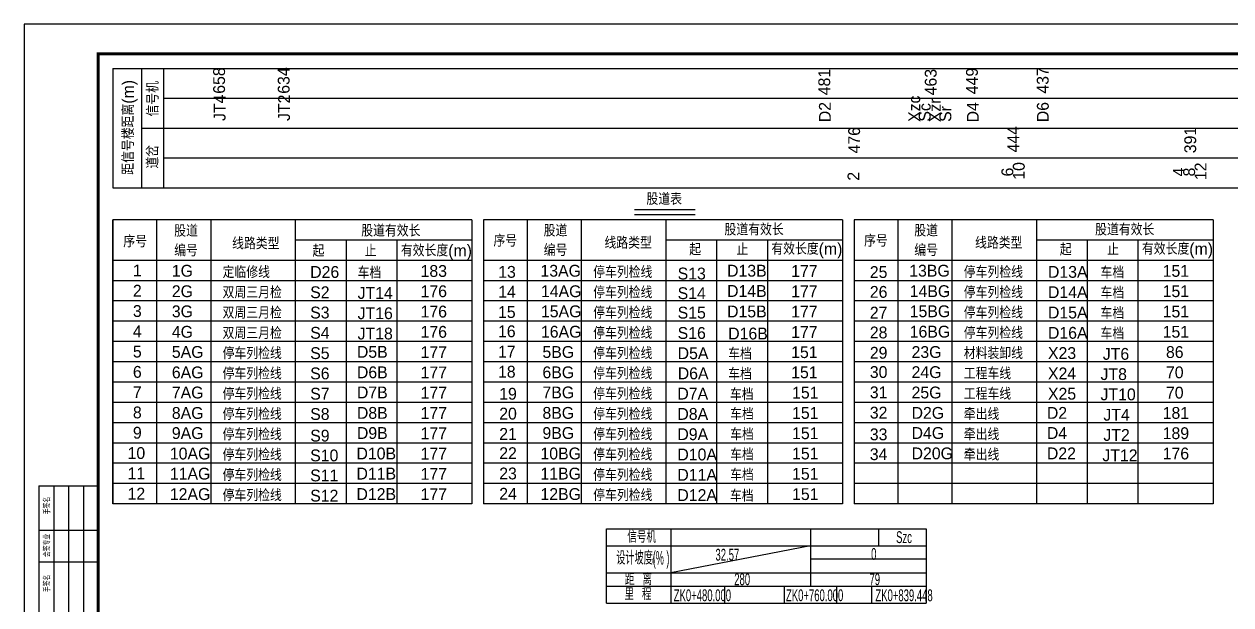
# Model space of a CAD drawing. Header units: inches. Extents: x -1128797 to -980297, y 1991282 to 2033282.
# Drawn here: x -1128797 to -1088030, y 2013655 to 2033282 of the extents above; entities that cross this region are included whole.
import ezdxf
from ezdxf.enums import TextEntityAlignment as Align

# ---------------------------------------------------------------- set-up
doc = ezdxf.new("R2010")
doc.units = ezdxf.units.IN
doc.header["$MEASUREMENT"] = 0
for name, color, linetype in [('1', 1, 'Continuous'), ('PUB_TITLE', 4, 'Continuous'), ('图框', 7, 'Continuous'), ('坐标值', 3, 'Continuous')]:
    doc.layers.add(name, color=color, linetype=linetype)
doc.styles.add('XH', font='sss.shx', dxfattribs={"width": 0.8, "height": 600, "bigfont": 'hztxt10.shx'})
doc.styles.add('宋体', font='simhei.ttf', dxfattribs={"width": 0.7})

# ---------------------------------------------------------------- blocks, each defined once
blk = doc.blocks.new('A$C5396043C')
at = {"layer": '1', "color": 0, "style": 'XH', "width": 0.5}
for s, height, p in [('设计坡度(%%% )', 4, (2.91, 2.42, 0)), ('o', 1.93, (13.49, 2.78, 0))]:
    blk.add_text(s, height=height, dxfattribs=at).set_placement(p)

msp = doc.modelspace()

# ---------------------------------------------------------------- linework, layer by layer
at = {"color": 7}
for p, q in [((-1125797.40571, 2017067.66987, 0.00052), (-1125797.40571, 2026667.66949, 0.00052)), ((-1124311.69142, 2017067.66987, 0.00052), (-1124311.69142, 2026667.66949, 0.00052)), ((-1122483.11999, 2017067.66987, 0.00052), (-1122483.11999, 2026667.66949, 0.00052)), ((-1119625.97714, 2017067.66987, 0.00052), (-1119625.97714, 2026667.66949, 0.00052)), ((-1111791.60816, 2017067.66987, 0.00052), (-1111791.60816, 2026667.66949, 0.00052)), ((-1109963.03673, 2017067.66987, 0.00052), (-1109963.03673, 2026667.66949, 0.00052)), ((-1107105.89387, 2017067.66987, 0.00052), (-1107105.89387, 2026667.66949, 0.00052)), ((-1099271.52489, 2017067.66987, 0.00052), (-1099271.52489, 2026667.66949, 0.00052)), ((-1097442.95346, 2017067.66987, 0.00052), (-1097442.95346, 2026667.66949, 0.00052)), ((-1094585.81061, 2017067.66987, 0.00052), (-1094585.81061, 2026667.66949, 0.00052)), ((-1117911.69142, 2017067.66987, 0.00052), (-1117911.69142, 2025981.95523, 0.00052)), ((-1116197.40571, 2017067.66987, 0.00052), (-1116197.40571, 2025981.95523, 0.00052)), ((-1105391.60816, 2017067.66987, 0.00052), (-1105391.60816, 2025981.95523, 0.00052)), ((-1103677.32244, 2017067.66987, 0.00052), (-1103677.32244, 2025981.95523, 0.00052)), ((-1092871.52489, 2017067.66987, 0.00052), (-1092871.52489, 2025981.95523, 0.00052)), ((-1091157.23918, 2017067.66987, 0.00052), (-1091157.23918, 2025981.95523, 0.00052))]:
    msp.add_line(p, q, dxfattribs=at)
at = {"layer": '1', "color": 0}
for p, q in [((-1125797.40571, 2031781.5788), (-1125797.40571, 2027751.39117)), ((-1125797.40571, 2031781.5788), (-1125797.40571, 2027751.39117)), ((-1124832.29745, 2031781.5788), (-1124832.29745, 2027751.39117)), ((-1124090.2035, 2031781.5788), (-1124090.2035, 2027751.39117)), ((-1101150.51355, 2026667.66949, 0.00052), (-1113277.32244, 2026667.66949, 0.00052)), ((-1101150.51355, 2026667.66949, 0.00052), (-1101150.51355, 2017067.66987, 0.00052)), ((-1088630.43029, 2026667.66949, 0.00052), (-1100757.23918, 2026667.66949, 0.00052)), ((-1088630.43029, 2026667.66949, 0.00052), (-1088630.43029, 2017067.66987, 0.00052)), ((-1101150.51355, 2025981.95523, 0.00052), (-1107105.89387, 2025981.95523, 0.00052)), ((-1088630.43029, 2025981.95523, 0.00052), (-1094585.81061, 2025981.95523, 0.00052)), ((-1101150.51355, 2025296.24097, 0.00052), (-1113277.32244, 2025296.24097, 0.00052)), ((-1101150.51355, 2025296.24097, 0.00052), (-1113277.32244, 2025296.24097, 0.00052)), ((-1088630.43029, 2025296.24097, 0.00052), (-1100757.23918, 2025296.24097, 0.00052)), ((-1088630.43029, 2025296.24097, 0.00052), (-1100757.23918, 2025296.24097, 0.00052)), ((-1101150.51355, 2024610.52671, 0.00052), (-1113277.32244, 2024610.52671, 0.00052)), ((-1088630.43029, 2024610.52671, 0.00052), (-1100757.23918, 2024610.52671, 0.00052)), ((-1101150.51355, 2023924.81245, 0.00052), (-1113277.32244, 2023924.81245, 0.00052)), ((-1088630.43029, 2023924.81245, 0.00052), (-1100757.23918, 2023924.81245, 0.00052)), ((-1101150.51355, 2023239.0982, 0.00052), (-1113277.32244, 2023239.0982, 0.00052)), ((-1088630.43029, 2023239.0982, 0.00052), (-1100757.23918, 2023239.0982, 0.00052)), ((-1101150.51355, 2022553.38394, 0.00052), (-1113277.32244, 2022553.38394, 0.00052)), ((-1088630.43029, 2022553.38394, 0.00052), (-1100757.23918, 2022553.38394, 0.00052)), ((-1101150.51355, 2021867.66968, 0.00052), (-1113277.32244, 2021867.66968, 0.00052)), ((-1088630.43029, 2021867.66968, 0.00052), (-1100757.23918, 2021867.66968, 0.00052)), ((-1101150.51355, 2021181.95542, 0.00052), (-1113277.32244, 2021181.95542, 0.00052)), ((-1088630.43029, 2021181.95542, 0.00052), (-1100757.23918, 2021181.95542, 0.00052)), ((-1101150.51355, 2020496.24116, 0.00052), (-1113277.32244, 2020496.24116, 0.00052)), ((-1088630.43029, 2020496.24116, 0.00052), (-1100757.23918, 2020496.24116, 0.00052)), ((-1101150.51355, 2019810.5269, 0.00052), (-1113277.32244, 2019810.5269, 0.00052)), ((-1088630.43029, 2019810.5269, 0.00052), (-1100757.23918, 2019810.5269, 0.00052)), ((-1101150.51355, 2019124.81265, 0.00052), (-1113277.32244, 2019124.81265, 0.00052)), ((-1088630.43029, 2019124.81265, 0.00052), (-1100757.23918, 2019124.81265, 0.00052)), ((-1101150.51355, 2018439.09839, 0.00052), (-1113277.32244, 2018439.09839, 0.00052)), ((-1088630.43029, 2018439.09839, 0.00052), (-1100757.23918, 2018439.09839, 0.00052)), ((-1101150.51355, 2017753.38413, 0.00052), (-1113277.32244, 2017753.38413, 0.00052)), ((-1088630.43029, 2017753.38413, 0.00052), (-1100757.23918, 2017753.38413, 0.00052)), ((-1101150.51355, 2017067.66987, 0.00052), (-1113277.32244, 2017067.66987, 0.00052)), ((-1088630.43029, 2017067.66987, 0.00052), (-1100757.23918, 2017067.66987, 0.00052))]:
    msp.add_line(p, q, dxfattribs=at)
at = {"layer": '1', "color": 7}
for p, q in [((-1125797.40571, 2031781.5788), (-981744.21501, 2031781.5788, 0.00078)), ((-1108177.4331, 2027022.2917, 0.00052), (-1106128.21373, 2027022.2917, 0.00052)), ((-1125797.40571, 2026667.66949, 0.00052), (-1125797.40571, 2017067.66987, 0.00052)), ((-1113670.59682, 2026667.66949, 0.00052), (-1125797.40571, 2026667.66949, 0.00052)), ((-1113670.59682, 2026667.66949, 0.00052), (-1113670.59682, 2017067.66987, 0.00052)), ((-1113277.32244, 2026667.66949, 0.00052), (-1113277.32244, 2017067.66987, 0.00052)), ((-1113277.32244, 2026667.66949, 0.00052), (-1113277.32244, 2017067.66987, 0.00052)), ((-1108177.4331, 2026850.19638, 0.00052), (-1106128.21373, 2026850.19638, 0.00052)), ((-1100757.23918, 2026667.66949, 0.00052), (-1100757.23918, 2017067.66987, 0.00052)), ((-1100757.23918, 2026667.66949, 0.00052), (-1100757.23918, 2017067.66987, 0.00052)), ((-1113670.59682, 2025981.95523, 0.00052), (-1119625.97714, 2025981.95523, 0.00052)), ((-1113670.59682, 2025296.24097, 0.00052), (-1125797.40571, 2025296.24097, 0.00052)), ((-1113670.59682, 2025296.24097, 0.00052), (-1125797.40571, 2025296.24097, 0.00052)), ((-1113670.59682, 2024610.52671, 0.00052), (-1125797.40571, 2024610.52671, 0.00052)), ((-1113670.59682, 2023924.81245, 0.00052), (-1125797.40571, 2023924.81245, 0.00052)), ((-1113670.59682, 2023239.0982, 0.00052), (-1125797.40571, 2023239.0982, 0.00052)), ((-1113670.59682, 2022553.38394, 0.00052), (-1125797.40571, 2022553.38394, 0.00052)), ((-1113670.59682, 2021867.66968, 0.00052), (-1125797.40571, 2021867.66968, 0.00052)), ((-1113670.59682, 2021867.66968, 0.00052), (-1125797.40571, 2021867.66968, 0.00052)), ((-1113670.59682, 2021181.95542, 0.00052), (-1125797.40571, 2021181.95542, 0.00052)), ((-1113670.59682, 2020496.24116, 0.00052), (-1125797.40571, 2020496.24116, 0.00052)), ((-1113670.59682, 2019810.5269, 0.00052), (-1125797.40571, 2019810.5269, 0.00052)), ((-1113670.59682, 2019124.81265, 0.00052), (-1125797.40571, 2019124.81265, 0.00052)), ((-1113670.59682, 2018439.09839, 0.00052), (-1125797.40571, 2018439.09839, 0.00052)), ((-1113670.59682, 2017753.38413, 0.00052), (-1125797.40571, 2017753.38413, 0.00052)), ((-1113670.59682, 2017067.66987, 0.00052), (-1125797.40571, 2017067.66987, 0.00052)), ((-1106952.74017, 2016224.40528, -0.00047), (-1106952.74017, 2013710.11956, -0.00047)), ((-1102236.59017, 2016224.40528, -0.01944), (-1102236.59017, 2015652.97671, -0.05687)), ((-1099935.4393, 2016224.40528, -0.00047), (-1099935.4393, 2015652.97671, -0.0379)), ((-1099935.4393, 2016224.40528, -0.00047), (-1099935.4393, 2015652.97671, -0.0379)), ((-1098322.20741, 2016224.40528, -0.00047), (-1098322.20741, 2015375.94528, -0.00047)), ((-1098322.20741, 2016224.40528, -0.00047), (-1098322.20741, 2015375.94528, -0.00047)), ((-1109126.27031, 2015652.97671, -0.0379), (-1098322.20741, 2015652.97671, -0.0379)), ((-1102236.59017, 2015652.97671, -0.05687), (-1106952.74017, 2014738.69099, -0.00805)), ((-1102236.59017, 2015652.97671, -0.05687), (-1102236.59017, 2014281.54814, -0.05687)), ((-1098322.20741, 2015195.83385, -0.00047), (-1102236.59017, 2015195.83385, -0.05687)), ((-1098322.20741, 2015375.94528, -0.00047), (-1098322.20741, 2013710.11956, -0.00047)), ((-1109126.27031, 2014738.69099, -0.00047), (-1098322.20741, 2014738.69099, -0.03815)), ((-1109126.27031, 2014281.54814, -0.03815), (-1098322.20741, 2014281.54814, -0.03815)), ((-1105133.15055, 2014281.54814, -0.03815), (-1105133.15055, 2013710.11956, -0.03815)), ((-1103121.17761, 2014281.54814, -0.03815), (-1103121.17761, 2013710.11956, -0.03815)), ((-1101357.53152, 2014281.54814, -0.03815), (-1101357.53152, 2013710.11956, -0.03815)), ((-1100171.91901, 2014281.54814, -0.00073), (-1100171.91901, 2013710.11956, -0.00073)), ((-1109126.27031, 2013710.11956, -0.03815), (-1098322.20741, 2013710.11956, -0.03815))]:
    msp.add_line(p, q, dxfattribs=at)
at = {"layer": '1', "color": 1}
msp.add_lwpolyline([(-980297.40571, 2033281.5788), (-1128797.40571, 2033281.5788), (-1128797.40571, 1991281.5788), (-980297.40571, 1991281.5788)], dxfattribs=at)
at = {"layer": '1', "color": 7, "elevation": -0.00047}
msp.add_lwpolyline([(-1109126.27031, 2013710.11956), (-1109126.27031, 2016224.40528), (-1098322.20741, 2016224.40528)], dxfattribs=at)
at = {"layer": 'PUB_TITLE', "color": 1, "const_width": 100}
for points in [[(-1126297.40571, 1992281.5788), (-981297.40571, 1992281.5788), (-981297.40571, 2032281.5788), (-1126297.40571, 2032281.5788)], [(-981297.40571, 2032281.5788), (-1126297.40571, 2032281.5788), (-1126297.40571, 1992281.5788), (-981297.40571, 1992281.5788)]]:
    msp.add_lwpolyline(points, dxfattribs=at)
at = {"layer": '图框', "color": 240}
for p, q in [((-1128297.40206, 2017681.5788), (-1126297.40571, 2017681.5788)), ((-1128297.40206, 2017681.5788), (-1126297.40571, 2017681.5788)), ((-1128297.40206, 2017681.5788), (-1128297.40206, 1992281.5788)), ((-1127797.40206, 2017681.5788), (-1127797.40206, 1999481.5788)), ((-1127297.40206, 2017681.5788), (-1127297.40206, 1999481.5788)), ((-1126797.40206, 2017681.5788), (-1126797.40206, 1999481.5788)), ((-1128297.40206, 2016181.5788), (-1126297.40571, 2016181.5788)), ((-1128297.40206, 2015113.0995), (-1126297.40571, 2015113.0995)), ((-1128297.40206, 2015113.0995), (-1126297.40571, 2015113.0995))]:
    msp.add_line(p, q, dxfattribs=at)
at = {"layer": '坐标值', "color": 0}
for p, q in [((-1124090.2035, 2030774.03189), (-981744.21501, 2030774.03189, 0.00079)), ((-1124832.29745, 2029766.48498), (-981744.21501, 2029766.48498, 0.00078)), ((-1124090.2035, 2028758.93808), (-981744.21501, 2028758.93808, 0.00079)), ((-1125797.40571, 2027751.39117), (-981744.21501, 2027751.39117, 0.00078))]:
    msp.add_line(p, q, dxfattribs=at)

# ---------------------------------------------------------------- block references
at = {"layer": '1', "color": 7, "xscale": 114.2857142856988, "yscale": 114.2857142856988, "zscale": 114.2857142856988}
msp.add_blockref('A$C5396043C', (-1109126.27031, 2014738.69099, -0.00047), dxfattribs=at)

# ---------------------------------------------------------------- texts
at = {"layer": '1', "color": 3, "style": 'XH'}
for s, p in [('658', (-1122011.06128, 2030928.04655)), ('634', (-1119829.18889, 2030928.04655)), ('481', (-1101566.80009, 2030876.78994)), ('463', (-1097970.58141, 2030874.7022)), ('449', (-1096577.36795, 2030913.38796)), ('437', (-1094185.56, 2030933.5879)), ('JT4', (-1121992.95282, 2030008.38662, -0.00001)), ('JT2', (-1119815.61179, 2030008.38662, -0.00001)), ('D2', (-1101545.31652, 2029966.23568, -0.00001)), ('Xzc', (-1098525.84672, 2029975.93465, -0.00285)), ('Xzr', (-1097831.40522, 2029963.52041, -0.00285)), ('D4', (-1096548.02944, 2029960.35603, -0.00001)), ('D6', (-1094183.08919, 2029966.23568, -0.00001)), ('Sc', (-1098173.54061, 2029987.05312)), ('Sr', (-1097474.77297, 2029977.6091)), ('444', (-1095179.23651, 2028944.45031)), ('476', (-1100557.74622, 2028911.51472)), ('391', (-1089202.53066, 2028918.57443)), ('10', (-1094994.89388, 2028023.94142)), ('12', (-1088853.56407, 2028011.72604)), ('2', (-1100580.82244, 2027989.29256)), ('6', (-1095380.89388, 2028133.22406)), ('4', (-1089589.55024, 2028133.22406)), ('8', (-1089239.43561, 2028133.22406))]:
    msp.add_text(s, height=400, rotation=90, dxfattribs=at).set_placement(p)
at = {"layer": '1', "color": 0, "style": 'XH'}
for s, p in [('距信号楼距离(m)', (-1125083.36865, 2028192.22506)), ('信号机', (-1124250.86095, 2030160.36925)), ('道岔', (-1124255.67103, 2028397.59325))]:
    msp.add_text(s, height=400, rotation=90, dxfattribs=at).set_placement(p)
for s, p in [('股道表', (-1107773.72576, 2027171.38014, 0.00052)), ('有效长度(m)', (-1103554.86651, 2025487.27329, 0.00052)), ('有效长度(m)', (-1091034.78324, 2025487.27329, 0.00052))]:
    msp.add_text(s, height=400, dxfattribs=at).set_placement(p)
at = {"layer": '1', "color": 7, "style": 'XH'}
for s, p in [('股道', (-1123727.12861, 2026096.24094, 0.00052)), ('股道有效长', (-1117407.15697, 2026100.45142, 0.00052)), ('股道', (-1111245.41633, 2026103.62875, 0.00052)), ('股道有效长', (-1105136.36444, 2026138.7598, 0.00052)), ('股道', (-1098725.33307, 2026103.62875, 0.00052)), ('股道有效长', (-1092616.28117, 2026138.7598, 0.00052)), ('序号', (-1125445.52285, 2025738.0623, 0.00052)), ('序号', (-1112941.91694, 2025760.65065, 0.00052)), ('线路类型', (-1109192.09439, 2025690.91344, 0.00052)), ('序号', (-1100421.83368, 2025760.65065, 0.00052)), ('线路类型', (-1096672.01113, 2025690.91344, 0.00052)), ('编号', (-1123727.12861, 2025434.04161, 0.00052)), ('线路类型', (-1121771.90685, 2025669.00386, 0.00052)), ('起', (-1119052.70427, 2025420.67149, 0.00052)), ('止', (-1117294.07763, 2025420.67149, 0.00052)), ('有效长度(m)', (-1116070.17227, 2025429.06794, 0.00052)), ('编号', (-1111245.41633, 2025441.42942, 0.00052)), ('起', (-1106328.17981, 2025463.94293, 0.00052)), ('止', (-1104730.57363, 2025462.09932, 0.00052)), ('编号', (-1098725.33307, 2025441.42942, 0.00052)), ('起', (-1093808.09655, 2025463.94293, 0.00052)), ('止', (-1092210.49037, 2025462.09932, 0.00052)), ('1', (-1125122.65105, 2024757.58361, 0.00052)), ('1G', (-1123807.46501, 2024746.10219, 0.00052)), ('定临修线', (-1122093.0908, 2024697.84689, 0.00052)), ('D26', (-1119133.25766, 2024705.64023, 0.00052)), ('车档', (-1117531.95702, 2024682.22905, 0.00052)), ('183', (-1115404.1306, 2024739.20864, 0.00052)), ('13', (-1112782.31725, 2024708.37326, 0.00052)), ('13AG', (-1111354.06364, 2024746.10219, 0.00052)), ('停车列检线', (-1109573.00754, 2024700.42156, 0.00052)), ('S13', (-1106719.59285, 2024652.55859, 0.00052)), ('D13B', (-1105050.06748, 2024748.67687, 0.00052)), ('177', (-1102884.04733, 2024739.20864, 0.00052)), ('25', (-1100227.37685, 2024703.22392, 0.00052)), ('13BG', (-1098896.14858, 2024748.67687, 0.00052)), ('停车列检线', (-1097052.92428, 2024702.99624, 0.00052)), ('D13A', (-1094209.66256, 2024708.21491, 0.00052)), ('车档', (-1092433.32762, 2024684.80373, 0.00052)), ('151', (-1090333.67835, 2024741.78331, 0.00052)), ('2', (-1125122.65105, 2024071.86935, 0.00052)), ('2G', (-1123807.46501, 2024054.26598, 0.00052)), ('双周三月检', (-1122093.0908, 2024012.13263, 0.00052)), ('S2', (-1119133.25766, 2024019.92597, 0.00052)), ('JT14', (-1117531.95702, 2023996.51479, 0.00052)), ('176', (-1115404.1306, 2024053.49438, 0.00052)), ('14', (-1112782.31725, 2024037.05535, 0.00052)), ('14AG', (-1111337.31636, 2024054.26598, 0.00052)), ('停车列检线', (-1109573.00754, 2024014.70731, 0.00052)), ('S14', (-1106719.59285, 2023988.57539, 0.00052)), ('D14B', (-1105050.06748, 2024062.96261, 0.00052)), ('177', (-1102884.04733, 2024053.49438, 0.00052)), ('26', (-1100227.37685, 2024031.906, 0.00052)), ('14BG', (-1098879.40131, 2024056.84066, 0.00052)), ('停车列检线', (-1097052.92428, 2024017.28198, 0.00052)), ('D14A', (-1094209.66256, 2024022.50065, 0.00052)), ('车档', (-1092433.32762, 2023999.08947, 0.00052)), ('151', (-1090333.67835, 2024056.06905, 0.00052)), ('3', (-1125122.65105, 2023386.1551, 0.00052)), ('3G', (-1123807.46501, 2023374.67368, 0.00052)), ('双周三月检', (-1122093.0908, 2023326.41837, 0.00052)), ('S3', (-1119133.25766, 2023334.21172, 0.00052)), ('JT16', (-1117531.95702, 2023310.80054, 0.00052)), ('176', (-1115404.1306, 2023367.78012, 0.00052)), ('15', (-1112788.60297, 2023351.34109, 0.00052)), ('15AG', (-1111337.31636, 2023374.67368, 0.00052)), ('停车列检线', (-1109573.00754, 2023328.99305, 0.00052)), ('S15', (-1106719.59285, 2023331.25014, 0.00052)), ('D15B', (-1105050.06748, 2023371.1264, 0.00052)), ('177', (-1102884.04733, 2023367.78012, 0.00052)), ('27', (-1100227.37685, 2023331.7954, 0.00052)), ('15BG', (-1098879.40131, 2023377.24835, 0.00052)), ('停车列检线', (-1097052.92428, 2023331.56772, 0.00052)), ('D15A', (-1094209.66256, 2023334.21172, 0.00052)), ('车档', (-1092433.32762, 2023310.80054, 0.00052)), ('151', (-1090333.67835, 2023370.3548, 0.00052)), ('4', (-1125122.65105, 2022700.44084, 0.00052)), ('4G', (-1123807.46501, 2022682.83747, 0.00052)), ('双周三月检', (-1122093.0908, 2022638.12944, 0.00052)), ('S4', (-1119133.25766, 2022648.49746, 0.00052)), ('JT18', (-1117531.95702, 2022625.08628, 0.00052)), ('176', (-1115404.1306, 2022682.06586, 0.00052)), ('16', (-1112788.60297, 2022700.44084, 0.00052)), ('16AG', (-1111337.31636, 2022686.38474, 0.00052)), ('停车列检线', (-1109573.00754, 2022643.27879, 0.00052)), ('S16', (-1106719.59285, 2022642.96121, 0.00052)), ('D16B', (-1105011.87376, 2022625.08628, 0.00052)), ('177', (-1102884.04733, 2022679.49119, 0.00052)), ('28', (-1100227.37685, 2022660.47748, 0.00052)), ('16BG', (-1098879.40131, 2022688.95942, 0.00052)), ('停车列检线', (-1097052.92428, 2022645.85346, 0.00052)), ('D16A', (-1094209.66256, 2022648.49746, 0.00052)), ('车档', (-1092433.32762, 2022625.08628, 0.00052)), ('151', (-1090333.67835, 2022684.64054, 0.00052)), ('5', (-1125122.65105, 2022014.72658, 0.00052)), ('5AG', (-1123807.46501, 2022003.24516, 0.00052)), ('停车列检线', (-1122093.0908, 2021957.56453, 0.00052)), ('S5', (-1119133.25766, 2021962.7832, 0.00052)), ('D5B', (-1117555.33595, 2022005.81983, 0.00052)), ('177', (-1115404.1306, 2021996.3516, 0.00052)), ('17', (-1112788.60297, 2022014.72658, 0.00052)), ('5BG', (-1111287.38175, 2022000.67049, 0.00052)), ('停车列检线', (-1109573.00754, 2021957.56453, 0.00052)), ('D5A', (-1106719.59285, 2021960.20853, 0.00052)), ('车档', (-1105011.87376, 2021939.37202, 0.00052)), ('151', (-1102884.04733, 2021996.3516, 0.00052)), ('29', (-1100227.37685, 2021974.76323, 0.00052)), ('23G', (-1098817.2331, 2021999.69788, 0.00052)), ('材料装卸线', (-1097052.92428, 2021960.13921, 0.00052)), ('X23', (-1094209.66256, 2021965.35787, 0.00052)), ('JT6', (-1092356.53331, 2021936.79735, 0.00052)), ('86', (-1090222.82121, 2021998.92628, 0.00052)), ('6', (-1125122.65105, 2021329.01232, 0.00052)), ('6AG', (-1123807.46501, 2021311.40895, 0.00052)), ('停车列检线', (-1122093.0908, 2021271.85027, 0.00052)), ('S6', (-1119133.25766, 2021277.06894, 0.00052)), ('D6B', (-1117555.33595, 2021313.98362, 0.00052)), ('177', (-1115404.1306, 2021310.63735, 0.00052)), ('18', (-1112788.60297, 2021334.16167, 0.00052)), ('6BG', (-1111287.38175, 2021313.98362, 0.00052)), ('停车列检线', (-1109573.00754, 2021276.99962, 0.00052)), ('D6A', (-1106716.64835, 2021279.64362, 0.00052)), ('车档', (-1105011.87376, 2021258.80711, 0.00052)), ('151', (-1102884.04733, 2021315.78669, 0.00052)), ('30', (-1100227.37685, 2021323.86297, 0.00052)), ('24G', (-1098817.2331, 2021320.10558, 0.00052)), ('工程车线', (-1097052.92428, 2021274.42495, 0.00052)), ('X24', (-1094209.66256, 2021277.06894, 0.00052)), ('JT8', (-1092433.32762, 2021253.65776, 0.00052)), ('70', (-1090222.82121, 2021313.21202, 0.00052)), ('7', (-1125122.65105, 2020643.29806, 0.00052)), ('7AG', (-1123807.46501, 2020631.81664, 0.00052)), ('停车列检线', (-1122093.0908, 2020586.13601, 0.00052)), ('S7', (-1119133.25766, 2020591.35468, 0.00052)), ('D7B', (-1117555.33595, 2020634.39132, 0.00052)), ('177', (-1115404.1306, 2020624.92309, 0.00052)), ('19', (-1112747.46011, 2020588.93837, 0.00052)), ('7BG', (-1111287.38175, 2020634.39132, 0.00052)), ('停车列检线', (-1109573.00754, 2020588.71069, 0.00052)), ('D7A', (-1106729.74582, 2020593.92936, 0.00052)), ('车档', (-1104953.41088, 2020570.51818, 0.00052)), ('151', (-1102853.76162, 2020627.49776, 0.00052)), ('31', (-1100227.37685, 2020638.14871, 0.00052)), ('25G', (-1098817.2331, 2020631.81664, 0.00052)), ('工程车线', (-1097052.92428, 2020588.71069, 0.00052)), ('X25', (-1094209.66256, 2020591.35468, 0.00052)), ('JT10', (-1092433.32762, 2020567.9435, 0.00052)), ('70', (-1090222.82121, 2020627.49776, 0.00052)), ('8', (-1125122.65105, 2019957.5838, 0.00052)), ('8AG', (-1123807.46501, 2019939.98043, 0.00052)), ('停车列检线', (-1122093.0908, 2019900.42176, 0.00052)), ('S8', (-1119133.25766, 2019905.64042, 0.00052)), ('D8B', (-1117555.33595, 2019942.55511, 0.00052)), ('177', (-1115404.1306, 2019939.20883, 0.00052)), ('20', (-1112747.46011, 2019917.62045, 0.00052)), ('8BG', (-1111287.38175, 2019942.55511, 0.00052)), ('停车列检线', (-1109573.00754, 2019902.99643, 0.00052)), ('D8A', (-1106729.74582, 2019908.2151, 0.00052)), ('车档', (-1104946.20808, 2019905.1726, 0.00052)), ('151', (-1102853.76162, 2019941.7835, 0.00052)), ('32', (-1100227.37685, 2019952.43446, 0.00052)), ('D2G', (-1098817.2331, 2019942.55511, 0.00052)), ('牵出线', (-1097052.92428, 2019902.99643, 0.00052)), ('D2', (-1094245.80453, 2019942.55511, 0.00052)), ('JT4', (-1092337.32762, 2019879.65457, 0.00052)), ('181', (-1090333.67835, 2019941.7835, 0.00052)), ('9', (-1125122.65105, 2019271.86955, 0.00052)), ('9AG', (-1123807.46501, 2019260.38813, 0.00052)), ('停车列检线', (-1122093.0908, 2019214.7075, 0.00052)), ('D9B', (-1117555.33595, 2019262.9628, 0.00052)), ('177', (-1115404.1306, 2019253.49457, 0.00052)), ('21', (-1112747.46011, 2019231.90619, 0.00052)), ('9BG', (-1111287.38175, 2019262.9628, 0.00052)), ('停车列检线', (-1109573.00754, 2019217.28217, 0.00052)), ('D9A', (-1106729.74582, 2019222.50084, 0.00052)), ('车档', (-1104946.20808, 2019219.45835, 0.00052)), ('151', (-1102853.76162, 2019256.06925, 0.00052)), ('33', (-1100227.37685, 2019217.50985, 0.00052)), ('D4G', (-1098817.2331, 2019262.9628, 0.00052)), ('牵出线', (-1097052.92428, 2019217.28217, 0.00052)), ('D4', (-1094245.80453, 2019262.9628, 0.00052)), ('189', (-1090333.67835, 2019256.06925, 0.00052)), ('S9', (-1119133.25766, 2019174.03587, 0.00052)), ('JT2', (-1092337.32762, 2019196.51499, 0.00052)), ('10', (-1125302.40052, 2018586.15529, 0.00052)), ('10AG', (-1123874.1469, 2018568.55192, 0.00052)), ('停车列检线', (-1122093.0908, 2018528.99324, 0.00052)), ('S10', (-1119133.25766, 2018505.44674, 0.00052)), ('D10B', (-1117570.15074, 2018571.12659, 0.00052)), ('177', (-1115404.1306, 2018567.78031, 0.00052)), ('22', (-1112747.46011, 2018581.00594, 0.00052)), ('10BG', (-1111354.06364, 2018571.12659, 0.00052)), ('停车列检线', (-1109573.00754, 2018531.56791, 0.00052)), ('D10A', (-1106729.74582, 2018536.78658, 0.00052)), ('车档', (-1104946.20808, 2018533.74409, 0.00052)), ('151', (-1102853.76162, 2018570.35499, 0.00052)), ('34', (-1100227.37685, 2018546.19194, 0.00052)), ('D20G', (-1098817.2331, 2018574.67387, 0.00052)), ('牵出线', (-1097052.92428, 2018531.56791, 0.00052)), ('D22', (-1094245.80453, 2018574.67387, 0.00052)), ('JT12', (-1092371.61333, 2018508.22605, 0.00052)), ('176', (-1090333.67835, 2018570.35499, 0.00052)), ('11', (-1125302.40052, 2017900.44103, 0.00052)), ('11AG', (-1123874.1469, 2017888.95961, 0.00052)), ('停车列检线', (-1122093.0908, 2017843.27898, 0.00052)), ('S11', (-1119133.25766, 2017829.44504, 0.00052)), ('D11B', (-1117570.15074, 2017891.53428, 0.00052)), ('177', (-1115404.1306, 2017882.06605, 0.00052)), ('23', (-1112747.46011, 2017895.29168, 0.00052)), ('11BG', (-1111354.06364, 2017891.53428, 0.00052)), ('停车列检线', (-1109573.00754, 2017845.85366, 0.00052)), ('D11A', (-1106729.74582, 2017851.07232, 0.00052)), ('车档', (-1104946.20808, 2017848.02983, 0.00052)), ('151', (-1102853.76162, 2017884.64073, 0.00052)), ('12', (-1125302.40052, 2017214.72677, 0.00052)), ('12AG', (-1123874.1469, 2017197.1234, 0.00052)), ('停车列检线', (-1122093.0908, 2017157.56472, 0.00052)), ('D12B', (-1117570.15074, 2017199.69808, 0.00052)), ('177', (-1115404.1306, 2017196.3518, 0.00052)), ('24', (-1112747.46011, 2017209.57742, 0.00052)), ('12BG', (-1111354.06364, 2017199.69808, 0.00052)), ('停车列检线', (-1109573.00754, 2017160.1394, 0.00052)), ('D12A', (-1106729.74582, 2017165.35807, 0.00052)), ('车档', (-1104953.41088, 2017141.94689, 0.00052)), ('151', (-1102853.76162, 2017198.92647, 0.00052)), ('S12', (-1119133.25766, 2017145.81184, 0.00052))]:
    msp.add_text(s, height=400, dxfattribs=at).set_placement(p)
at = {"layer": '1', "color": 7, "style": 'XH', "width": 0.6}
for s, p in [('信号机', (-1108422.78019, 2015755.57371, -0.00047)), ('Szc', (-1099340.07891, 2015743.33248, 0.05592)), ('32.57', (-1105441.50285, 2015151.01415, -0.04538)), ('0', (-1100182.91939, 2015175.28259, -0.00047)), ('距   离', (-1108499.44048, 2014319.04802, -0.03815)), ('280', (-1104807.59771, 2014320.06266, -0.0379)), ('79', (-1100238.464, 2014320.06266, -0.0379)), ('里   程', (-1108519.52206, 2013821.74853, -0.00073)), ('ZK0+480.000', (-1106851.30731, 2013779.2658, -0.00073)), ('ZK0+760.000', (-1103059.7406, 2013779.2658, -0.00073)), ('ZK0+839.448', (-1100038.91073, 2013777.67688, -0.00073))]:
    msp.add_text(s, height=400, dxfattribs=at).set_placement(p)
at = {"layer": '图框', "color": 240, "style": '宋体', "width": 0.7}
for s, p in [('手签名', (-1127935.03403, 2017013.0995)), ('会签专业', (-1127935.03403, 2015663.0995)), ('手签名', (-1127935.03403, 2014381.5788))]:
    msp.add_text(s, height=200, rotation=90, dxfattribs=at).set_placement(p, align=Align.CENTER)

doc.saveas('drawing.dxf')
